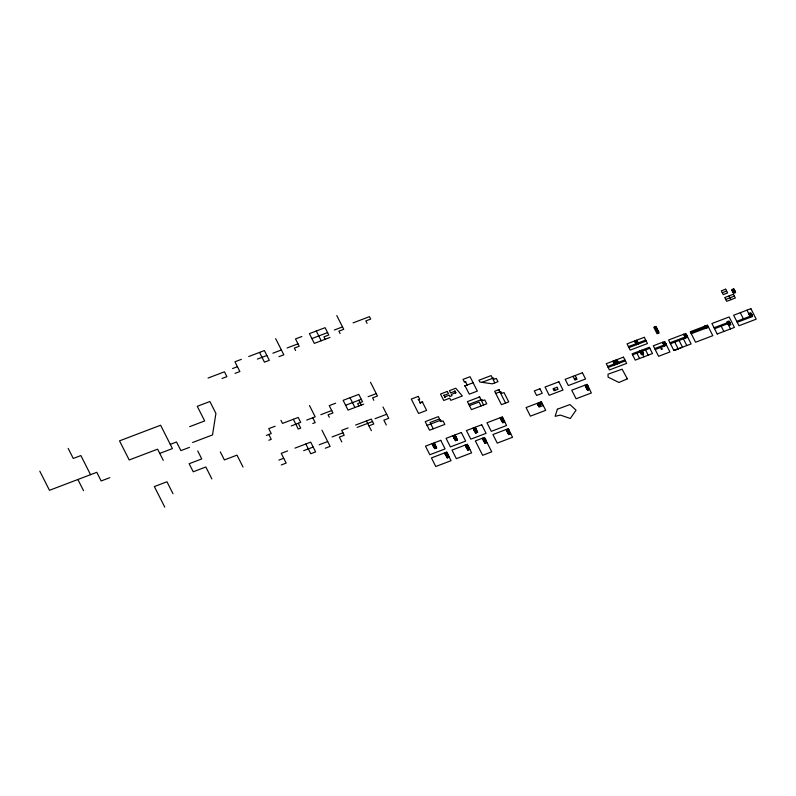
<?xml version="1.0" encoding="UTF-8"?>
<svg xmlns="http://www.w3.org/2000/svg" width="796" height="796" viewBox="0 0 796 796"><rect width="100%" height="100%" fill="white"/><g stroke="black" fill="none" stroke-linecap="round" stroke-linejoin="round"><path stroke-width="1.19" d="M541.22 402.169L540.504 404.318L539.708 402.746L541.22 402.169L542.016 403.741L539.708 402.746M616.203 364.17L616.701 362.906M642.064 354.339L642.551 353.076M661.367 349.524L661.854 348.25M440.009 421.084L440.566 419.661M434.845 448.437L435.78 446.715L436.357 447.859L434.845 448.437L434.268 447.292L436.357 447.859M455.64 440.526L456.576 438.805L457.153 439.949L455.64 440.526L455.063 439.382L457.153 439.949M447.392 457.68L448.317 455.969L448.894 457.113L447.392 457.68L446.805 456.536L448.894 457.113M475.809 432.855L476.744 431.134L477.321 432.278L475.809 432.855L475.232 431.711L477.321 432.278M467.968 449.859L468.904 448.138L469.481 449.282L467.968 449.859L467.391 448.715L469.481 449.282M486.067 441.312L486.645 442.457L484.555 441.88L485.132 443.024L486.147 441.273M502.933 422.537L503.868 420.815L504.445 421.96L502.933 422.537L502.356 421.392L504.445 421.96M508.883 434.298L509.808 432.576L510.385 433.72L508.883 434.298L508.296 433.153L510.385 433.72M587.707 389.97L588.642 388.249L589.219 389.393L587.707 389.97L587.13 388.826L589.219 389.393M241.337 359.344L234.949 361.772L239.875 371.533L235.009 373.384M248.7 356.538L264.391 350.568L269.327 360.329L264.461 362.18L259.526 352.419M301.893 336.489L295.505 338.917L299.216 346.26L294.351 348.111L295.575 350.529M232.561 368.538L237.427 366.687M257.387 359.095L266.879 355.484M272.869 353.205L281.386 349.971M208.045 378.05L224.442 371.812L226.89 376.647L222.024 378.498M287.107 347.981L297.993 343.832M311.883 338.559L327.574 332.589M334.37 330.002L342.519 326.907M353.076 322.887L369.473 316.649L370.697 319.077L365.832 320.927L367.055 323.345M278.968 356.658L283.834 354.807L275.655 338.638M330.022 337.424L314.33 343.394L309.395 333.643L325.086 327.673L328.798 335.007L323.932 336.857L325.156 339.275M189.647 426.666L204.671 420.945L197.269 406.308L209.885 401.512L215.915 413.432L212.512 434.924L192.612 442.496M170.274 444.357L176.513 441.989L180.881 450.635L189.508 447.352M159.747 453.402L172.414 448.586L160.613 425.233L119.529 440.865L129.201 459.979L157.608 449.173L163.26 460.357M109.778 477.68L101.152 480.963L96.784 472.307L49.471 490.306L39.8 471.182M275.137 426.208L268.75 428.636L271.237 433.551L266.371 435.402M335.623 403.204L329.236 405.632L332.947 412.965L328.071 414.815L329.295 417.243M291.187 425.96L300.689 422.348L298.202 417.432L282.51 423.402L280.948 420.318M306.679 420.069L315.196 416.835L309.465 405.502M320.838 414.686L331.723 410.547M345.613 405.264L361.304 399.293M368.1 396.707L376.249 393.612M268.819 440.238L271.247 439.312L268.799 434.477M312.768 423.522L315.206 422.596L312.758 417.761M363.752 404.139L348.061 410.109L343.126 400.348L358.817 394.378L362.528 401.721L357.653 403.572L358.877 405.99M287.625 450.914L281.237 453.342L286.172 463.093L281.306 464.954M294.998 448.108L310.689 442.138L315.624 451.899L310.758 453.75L305.823 443.989M348.111 427.91L341.723 430.337L344.21 435.253L339.345 437.103L341.792 441.949M355.613 425.054L371.304 419.084L373.792 423.999L368.926 425.85M375.035 418.686L386.687 414.258M473.113 382.757L465.043 385.821L469.272 394.169L477.331 391.105L470.058 376.717L463.043 379.384L464.436 382.15L465.481 381.752L467.143 385.025M332.081 436.934L342.967 432.795M357.155 427.402L372.548 421.542M482.048 382.339L493.58 377.951L494.236 379.254L496.336 378.458L497.968 381.682L492.326 383.831L479.799 382.01L478.903 380.239L491.132 375.593L494.823 382.886M278.859 460.108L283.724 458.257M303.684 450.665L313.176 447.053M319.166 444.775L327.683 441.541M722.28 292.729L726.648 291.067M732.141 290.61L734.24 289.814M732.25 290.829L734.35 290.033M732.37 291.057L734.459 290.261M732.479 291.276L734.579 290.48M732.589 291.495L734.688 290.699M732.708 291.724L734.798 290.918M732.817 291.943L734.907 291.147M732.927 292.162L735.026 291.366M733.036 292.381L735.136 291.585M325.265 448.228L330.131 446.377L321.952 430.208M725.673 299.435L734.4 296.112M655.317 327.833L656.362 327.435M655.426 328.051L656.481 327.654M655.546 328.28L656.591 327.882M655.655 328.499L656.7 328.101M655.765 328.718L656.809 328.32M655.874 328.947L656.929 328.549M655.994 329.166L657.038 328.768M656.103 329.385L657.148 328.987M656.212 329.604L657.267 329.206M656.71 330.599L657.765 330.201M656.829 330.818L657.874 330.42M656.939 331.036L657.984 330.639M657.048 331.265L658.103 330.857M657.158 331.484L658.212 331.086M657.277 331.703L658.322 331.305M495.759 393.443L499.918 391.861M657.387 331.922L658.431 331.524M657.496 332.151L658.551 331.753M657.615 332.37L658.66 331.972M468.804 404.398L481.998 399.383L482.655 400.686L484.754 399.89L486.744 403.821L471.451 409.632L467.401 401.632L479.55 397.015L483.6 405.015M500.216 392.448L501.261 392.05L501.928 393.363L504.017 392.557L508.734 401.88L501.43 404.666L494.654 391.274L498.813 389.692L505.589 403.075M635.128 341.962L637.218 341.166M635.238 342.18L637.337 341.385M469.441 405.661L479.063 402L481.073 405.97M635.347 342.399L637.447 341.603M635.467 342.628L637.556 341.832M635.576 342.847L637.676 342.051M635.686 343.066L637.785 342.27M635.795 343.295L637.894 342.489M635.914 343.514L638.004 342.718M628.442 346.618L645.685 340.061M628.94 347.603L646.183 341.046M427.094 425.392L440.288 420.368L440.944 421.681L443.044 420.885L444.825 424.397L429.532 430.218L425.203 421.641L438.397 416.626L439.541 418.895L430.069 422.497L433.253 428.805M614.333 361.802L616.432 360.996M632.591 354.827L649.835 348.27M663.038 343.275L665.138 342.479M684.212 335.225L686.311 334.42M690.769 332.728L704.022 327.683M705.077 327.285L706.957 326.569M614.442 362.021L616.542 361.225M640.292 352.19L642.392 351.394M663.148 343.494L665.247 342.698M684.321 335.444L686.421 334.648M614.552 362.24L616.651 361.444M640.412 352.409L642.501 351.613M663.267 343.713L665.357 342.917M684.441 335.663L686.53 334.867M614.671 362.459L616.761 361.663M640.521 352.628L642.621 351.832M663.376 343.942L665.476 343.146M684.55 335.882L686.64 335.086M614.781 362.687L616.88 361.891M640.631 352.857L642.73 352.051M663.486 344.161L665.585 343.365M684.659 336.111L686.759 335.315M691.266 333.713L708.51 327.156M614.89 362.906L616.99 362.11M640.75 353.076L642.84 352.28M663.605 344.379L665.695 343.583M684.769 336.33L686.868 335.534M615.01 363.125L617.099 362.329M640.86 353.295L642.949 352.499M663.715 344.608L665.804 343.812M684.888 336.549L686.978 335.753M615.119 363.354L617.208 362.558M640.969 353.514L643.068 352.718M663.824 344.827L665.924 344.031M684.998 336.778L687.097 335.982M574.433 379.085L576.523 378.289M607.647 366.459L624.89 359.901M641.078 353.742L643.178 352.946M654.68 348.568L666.033 344.25M669.963 342.758L687.207 336.201M748.648 313.505L750.747 312.709L752.638 316.46L737.235 322.32M608.144 367.444L625.387 360.887M655.178 349.553L666.531 345.235M670.461 343.743L687.704 337.186M714.042 327.723L729.494 321.972M749.145 314.5L751.245 313.694M727.504 322.987L729.604 322.191M749.255 314.719L751.354 313.923M727.624 323.206L729.713 322.41M749.374 314.937L751.464 314.141M727.733 323.435L729.832 322.639M749.484 315.156L751.583 314.36M714.539 328.718L729.942 322.858M749.593 315.385L751.693 314.589M727.962 323.873L730.051 323.077M749.703 315.604L751.802 314.808M728.071 324.101L730.161 323.305M749.822 315.823L751.912 315.027M728.181 324.32L730.28 323.524M749.932 316.052L752.031 315.256M728.29 324.539L730.39 323.743M736.738 321.325L752.14 315.475M728.788 325.524L730.887 324.728L728.997 320.987L726.897 321.783L730.509 328.937M717.216 333.992L734.449 327.435L729.146 316.957L711.913 323.514L717.226 334.012M537.668 404.338L539.768 403.542M585.438 386.169L587.538 385.373M432.576 444.636L434.676 443.84M453.372 436.725L455.471 435.929M473.54 429.054L475.64 428.258M500.664 418.746L502.764 417.95M537.778 404.557L539.877 403.761M585.548 386.398L587.647 385.592M537.897 404.786L539.987 403.99M585.667 386.617L587.756 385.821M432.686 444.865L434.785 444.059M453.481 436.954L455.581 436.158M473.66 429.283L475.749 428.487M500.774 418.965L502.873 418.169M432.805 445.083L434.895 444.287M453.601 437.173L455.69 436.377M473.769 429.502L475.859 428.706M500.893 419.184L502.982 418.388M538.006 405.005L540.106 404.209M585.776 386.836L587.866 386.04M538.116 405.224L542.305 403.632M585.886 387.055L587.985 386.259M432.915 445.302L435.014 444.506M453.71 437.392L455.8 436.596M473.879 429.721L475.978 428.925M501.002 419.412L503.102 418.616M433.024 445.521L435.123 444.725M453.82 437.621L455.919 436.815M473.988 429.949L476.088 429.144M501.112 419.631L503.211 418.835M538.225 405.453L540.325 404.657M585.995 387.284L588.095 386.488M538.345 405.671L540.434 404.875M586.115 387.503L588.204 386.707M433.143 445.75L435.233 444.954M453.929 437.84L456.028 437.044M474.108 430.168L476.197 429.372M501.231 419.85L503.321 419.054M433.253 445.969L435.342 445.173M454.048 438.059L456.138 437.263M474.217 430.387L476.316 429.591M501.341 420.079L503.43 419.273M538.454 405.89L540.554 405.094M586.224 387.722L588.324 386.926M538.564 406.119L540.663 405.313L539.27 402.557M586.334 387.95L588.433 387.155M433.362 446.188L435.462 445.392M454.158 438.288L456.257 437.482M474.326 430.616L476.426 429.81M501.45 420.298L503.55 419.502M433.472 446.417L435.571 445.621M454.267 438.506L456.367 437.71M474.446 430.835L476.535 430.039M501.56 420.517L503.659 419.721M543.26 405.502L539.061 407.104L537.171 403.353M586.831 388.936L588.931 388.14M433.969 447.402L436.069 446.606M454.765 439.491L456.864 438.695M474.943 431.82L477.033 431.024M502.057 421.502L504.157 420.706M589.587 389.443L587.498 390.239L584.941 385.184M504.813 422.009L502.724 422.815L500.167 417.761M482.874 439.233L484.963 438.437M445.123 453.889L447.213 453.093M465.7 446.058L467.799 445.262M482.983 439.452L485.072 438.656M506.614 430.507L508.704 429.711M483.092 439.681L485.192 438.875M445.233 454.108L447.332 453.312M465.809 446.287L467.909 445.491M506.724 430.726L508.823 429.93M445.342 454.337L447.442 453.531M465.929 446.506L468.018 445.71M483.202 439.899L485.301 439.103M506.833 430.944L508.933 430.148M483.321 440.118L485.411 439.322M445.462 454.556L447.551 453.76M466.038 446.725L468.128 445.929M506.952 431.173L509.042 430.367M445.571 454.775L447.66 453.979M466.148 446.954L468.247 446.148M483.431 440.337L485.53 439.541M507.062 431.392L509.151 430.596M483.54 440.566L485.64 439.77M445.68 454.994L447.78 454.198M466.257 447.173L468.356 446.377M507.171 431.611L509.271 430.815M445.79 455.222L447.889 454.426M466.376 447.392L468.466 446.596M483.66 440.785L485.749 439.989M507.281 431.83L509.38 431.034M483.769 441.004L485.858 440.208M445.909 455.441L447.999 454.645M466.486 447.611L468.585 446.815M507.4 432.059L509.49 431.263M446.019 455.66L448.118 454.864M466.595 447.84L468.695 447.044M507.51 432.278L509.609 431.482M484.267 441.989L486.366 441.193M446.516 456.655L448.616 455.849M467.093 448.825L469.192 448.029M508.007 433.263L510.107 432.467M485.132 443.024L486.645 442.457M487.023 442.506L484.923 443.302L482.366 438.248M449.272 457.163L447.173 457.959L444.626 452.904M469.849 449.332L467.759 450.128L465.202 445.073M510.763 433.77L508.664 434.576L506.117 429.522M660.899 348.628L662.322 349.155M641.596 353.444L643.009 353.971M615.746 363.275L617.159 363.802M439.491 420.069L441.084 420.676M674.759 342.111L678.182 348.847L673.874 350.479L668.57 339.991L685.814 333.434L691.107 343.922L673.874 350.479L682.49 347.195L679.087 340.459M750.19 314.092L751.096 315.873M746.966 310.181L750.538 317.256M733.186 290.212L734.091 291.983M740.31 312.709L743.394 318.798M729.086 295.883L730.997 299.664M728.44 322.37L729.345 324.141M721.196 326.181L723.862 331.464M706.46 325.584L707.455 327.554M706.221 325.673L707.226 327.644M705.992 325.763L706.987 327.733M705.753 325.853L706.748 327.823M705.515 325.942L706.51 327.912M705.286 326.032L706.281 328.002M705.047 326.121L706.042 328.091M704.808 326.211L705.803 328.181M704.569 326.3L705.574 328.27M703.525 326.698L704.52 328.668M685.257 334.827L686.162 336.599M683.714 334.23L685.605 337.982M683.396 338.827L686.799 345.554M664.083 342.877L664.988 344.648M654.819 326.848L658.113 333.355M662.541 342.29L664.431 346.031M645.526 349.912L648.193 355.195M636.72 340.181L638.621 343.922M641.785 350.18L643.675 353.931L641.586 354.727L639.685 350.976M636.173 341.564L637.069 343.335M641.218 351.553L643.884 356.827M634.631 340.977L636.521 344.718M636.899 353.185L639.576 358.469M616.98 359.613L618.87 363.364M615.925 360.011L617.825 363.762M615.378 361.394L616.273 363.175M613.835 360.807L615.726 364.558M612.791 361.205L614.681 364.956M586.483 385.771L587.388 387.553M575.13 375.533L577.03 379.274L574.931 380.07L573.03 376.329M554.096 388.398L555.101 390.368M538.713 403.94L539.618 405.711M501.709 418.348L502.614 420.119M507.659 430.109L508.554 431.88M483.918 438.835L484.814 440.606M475.142 427.273L477.7 432.327L475.6 433.124L473.043 428.069M474.595 428.656L475.491 430.437M466.745 445.66L467.65 447.442M454.974 434.944L457.521 439.999L455.431 440.795L452.874 435.74M454.416 436.327L455.322 438.108M446.168 453.491L447.063 455.262M434.178 442.855L436.725 447.909L434.636 448.705L432.079 443.651M433.621 444.238L434.526 446.019M336.788 315.574L343.743 329.325L338.877 331.176L340.101 333.594M370.518 382.279L377.473 396.03L372.598 397.881L373.822 400.308M383.005 406.985L388.737 418.318L383.871 420.169L386.319 425.014M358.867 400.219L361.314 405.065M366.439 420.935L371.374 430.696M316.281 331.017L321.216 340.778M350.011 397.731L354.936 407.482M298.251 423.273L300.699 428.119L298.261 429.044L293.326 419.283M243.029 467.063L236.999 455.133L224.382 459.929L220.313 451.879M197.726 450.934L201.766 458.934L189.149 463.73L193.229 471.779L205.836 466.983L211.865 478.913M172.991 493.699L166.961 481.769L154.354 486.565L164.772 507.171M90.545 474.685L80.874 455.561L73.262 458.456L68.187 448.417M77.879 479.5L83.53 490.684M418.278 399.522L419.024 399.622L418.278 399.493M419.94 402.796L420.676 402.905L419.94 402.796M422.029 402L422.775 402.109L422.039 401.98M443.73 395.343L444.476 395.453L443.73 395.343M444.486 396.826L445.223 396.925L444.486 396.826M454.566 391.224L455.302 391.334L454.566 391.224M455.312 392.707L456.048 392.836L455.322 392.637M464.675 385.781L465.421 385.891L464.675 385.762M465.113 381.712L465.859 381.811L465.123 381.662M466.774 384.985L467.511 385.095L466.774 384.936M479.182 396.975L479.918 397.075L479.182 396.955M480.575 399.741L481.321 399.841L480.585 399.691M498.445 389.652L499.191 389.751L498.445 389.622M499.838 392.408L500.585 392.518L499.848 392.358M557.389 409.214L555.111 416.328L560.414 415.084L570.294 418.497L576.035 410.179L569.936 404.557L557.389 409.214M627.347 378.846L618.95 382.488L608.094 377.135L608.015 374.21L622.114 369.175L627.347 378.846M418.298 396.398L411.283 399.065L418.567 413.462L426.626 410.388L422.407 402.04L420.308 402.836L418.646 399.562L419.701 399.164L418.298 396.398M447.322 391.453L440.516 394.05L443.77 400.478L449.74 398.209L450.825 400.348L462.317 395.98L455.8 388.229L449.422 390.657L450.566 392.925L454.934 391.264L455.68 392.746L451.312 394.408L451.979 395.712L449.879 396.507L449.223 395.204L444.855 396.866L444.108 395.383L448.476 393.721L447.322 391.453M725.693 289.187L721.325 290.839L723.236 294.62L727.604 292.958L725.693 289.187M733.743 288.829L731.643 289.625L733.534 293.376L735.633 292.58L733.743 288.829M733.444 294.221L724.718 297.545L726.629 301.326L735.355 298.002L733.444 294.221M655.864 326.45L653.775 327.246L657.058 333.753L659.158 332.957L655.864 326.45M644.282 337.295L627.049 343.852L630.203 350.101L647.447 343.544L644.282 337.295M539.947 388.776L534.305 390.926L536.594 395.453L542.235 393.304L539.947 388.776M582.403 372.767L565.17 379.324L568.324 385.562L585.567 379.005L582.403 372.767M623.497 357.135L606.253 363.692L609.408 369.941L626.651 363.384L623.497 357.135M649.347 347.305L632.104 353.862L635.268 360.11L652.501 353.553L649.347 347.305M664.64 341.494L653.287 345.802L658.581 356.29L669.933 351.971L664.64 341.494M707.505 325.186L690.271 331.743L695.575 342.24L712.808 335.663L707.505 325.186M750.897 308.679L733.663 315.236L738.977 325.743L756.2 319.166L750.897 308.679M558.862 381.791L545.051 387.045L549.21 395.284L563.021 390.03L558.862 381.791M557.031 387.274L553.051 388.796L554.046 390.766L558.036 389.254L557.031 387.274M541.36 401.761L526.076 407.572L530.405 416.149L545.698 410.338L541.36 401.761M587.04 384.388L571.747 390.199L576.085 398.776L591.368 392.965L587.04 384.388M440.775 440.347L425.482 446.158L429.82 454.735L445.103 448.924L440.775 440.347M461.352 432.517L446.058 438.337L450.397 446.904L465.69 441.093L461.352 432.517M481.739 424.765L466.446 430.576L470.784 439.153L486.077 433.342L481.739 424.765M502.266 416.955L486.973 422.775L491.311 431.352L506.594 425.532L502.266 416.955M484.465 437.452L475.351 440.914L482.635 455.302L491.739 451.839L484.465 437.452M446.715 452.108L431.432 457.919L435.76 466.496L451.053 460.685L446.715 452.108M467.302 444.277L452.009 450.098L456.347 458.665L471.63 452.854L467.302 444.277M508.206 428.716L492.923 434.536L497.251 443.113L512.544 437.293L508.206 428.716"/></g></svg>
